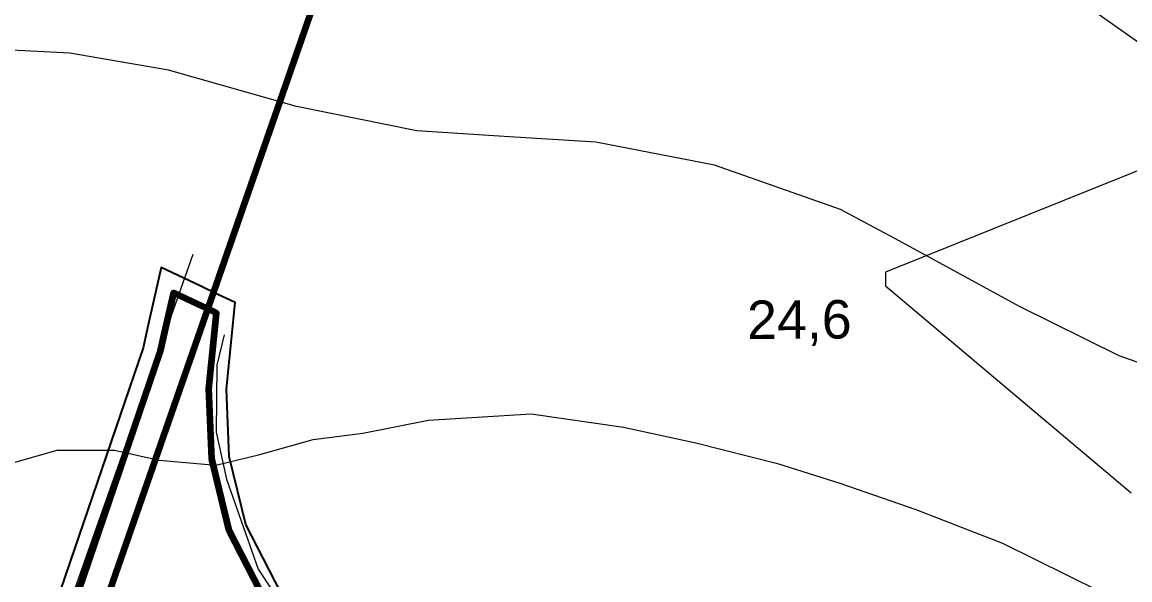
# Model space of a CAD drawing. Header units: metres. Extents: x 783184 to 1587399, y 282652 to 580595.
# Drawn here: x 787942.8 to 788259.5, y 291440.9 to 291600.3 of the extents above; entities that cross this region are included whole.
import ezdxf

# ---------------------------------------------------------------- set-up
doc = ezdxf.new("R2010")
doc.units = ezdxf.units.M
doc.header["$LTSCALE"] = 0.5
doc.layers.add('cote de nivel', color=1, linetype='CONTINUOUS', lineweight=211)
for name, color, linetype in [('curbe  de nivelI', 7, 'CONTINUOUS'), ('drumuri extravilan', 7, 'CONTINUOUS'), ('Limita intravilan existent', 1, 'CONTINUOUS'), ('Limita intravilan propus', 5, 'CONTINUOUS'), ('strazi', 7, 'CONTINUOUS')]:
    doc.layers.add(name, color=color, linetype=linetype)
doc.styles.add('arial', font='arial.ttf')

msp = doc.modelspace()

# ---------------------------------------------------------------- linework, layer by layer
at = {"layer": 'curbe  de nivelI', "color": 21, "lineweight": 5}
for points in [[(787764.11176, 291595.44407), (787788.84452, 291605.5044), (787803.51164, 291612.40292), (787857.64729, 291628.83145), (787876.91582, 291637.16716), (787884.68079, 291642.0536), (787902.22377, 291648.66469), (787926.38134, 291651.25162), (787948.81336, 291652.11393), (787971.24538, 291650.67674), (788005.33199, 291645.26937), (788045.01937, 291638.94574), (788070.32731, 291634.92161), (788096.78556, 291633.19699), (788123.53144, 291635.20904), (788149.70213, 291637.79601), (788172.70933, 291638.37085), (788193.24394, 291634.29903), (788221.71531, 291622.51408), (788245.58532, 291606.13011), (788274.68374, 291585.6673)], [(788290.05217, 291493.0729), (788256.50091, 291504.93979), (788227.98952, 291518.98652), (788193.60391, 291537.80679), (788176.82042, 291546.80776), (788140.7974, 291559.491), (788106.82113, 291566.03719), (788080.62257, 291567.67373), (788055.65209, 291569.31026), (788021.26643, 291576.26557), (787984.68066, 291586.57244), (787956.43534, 291591.48209), (787932.28349, 291592.7095)], [(787937.14877, 291473.44395), (787952.83012, 291477.92788), (787969.25543, 291477.92788), (787982.03067, 291475.09046), (787998.25321, 291473.67171), (788010.82569, 291476.71186), (788026.03435, 291480.968), (788040.22906, 291482.79209), (788058.99095, 291486.54276), (788088.39432, 291488.36685), (788114.75599, 291484.51602), (788135.43971, 291480.05719), (788158.7596, 291474.17961), (788176.60444, 291468.50472), (788198.3021, 291461.00578), (788223.12603, 291451.39787), (788250.9071, 291437.61601), (788267.53523, 291426.26623)]]:
    msp.add_lwpolyline(points, dxfattribs=at)
at = {"layer": 'drumuri extravilan', "color": 30, "lineweight": 140}
msp.add_lwpolyline([(785170.96237, 289505.80783), (785520.95404, 289574.94165), (785762.76851, 289622.70724), (785978.72646, 289663.61211), (786005.79013, 289667.50226), (786057.38912, 289673.07698), (786108.36489, 289673.07698), (786198.63933, 289662.51823), (786432.34341, 289608.40375), (786569.96995, 289573.98309), (786762.41798, 289524.7635), (786838.57654, 289511.59727), (786874.05377, 289513.05983), (786914.02978, 289520.75505), (787035.66517, 289709.62948), (787221.00021, 290033.30275), (787365.64271, 290268.96432), (787686.81462, 290673.75185), (787709.16888, 290715.90292), (787721.92635, 290750.00594), (787908.66972, 291267.68261), (788122.99455, 291883.76464)], dxfattribs=at)
at = {"layer": 'Limita intravilan existent', "color": 0, "lineweight": 50}
msp.add_lwpolyline([(788259.85, 291228.16), (788225.26, 291255.11), (788213.44, 291264.19), (788193.44, 291281.09), (788171.13, 291298.61), (788133.7, 291329.11), (788110.67, 291348.47), (788057.92, 291391.19), (788033.37, 291411.18), (788012.71, 291434.19), (788002.04, 291454.94), (787997.05, 291475.45), (787996.23, 291495.53), (787998.44, 291517.14), (787996.677, 291517.972), (787991.581, 291520.375), (787986.073, 291522.974), (787983.748, 291512.682), (787982.214, 291505.896), (787927.006, 291344.244)], dxfattribs=at)
at = {"layer": 'Limita intravilan propus', "color": 0, "lineweight": 25}
msp.add_lwpolyline([(788263.18853, 291231.89731), (788228.31952, 291259.06469), (788216.57825, 291268.08422), (788196.59864, 291284.96699), (788174.25353, 291302.51456), (788136.88812, 291332.96193), (788113.85236, 291352.32677), (788061.07193, 291395.07142), (788036.82968, 291414.81082), (788016.86149, 291437.05033), (788006.75797, 291456.69868), (788002.02559, 291476.14983), (788001.24042, 291495.37689), (788003.77406, 291520.15155), (787998.81092, 291522.49377), (787993.71353, 291524.89742), (787982.56942, 291530.15587), (787978.8709, 291513.78376), (787977.39597, 291507.2591), (787922.28626, 291345.89489)], dxfattribs=at)
msp.add_lwpolyline([(788263.18853, 291231.89731), (788228.31952, 291259.06469), (788216.57825, 291268.08422), (788196.59864, 291284.96699), (788174.25353, 291302.51456), (788136.88812, 291332.96193), (788113.85236, 291352.32677), (788061.07193, 291395.07142), (788036.82968, 291414.81082), (788016.86149, 291437.05033), (788006.75797, 291456.69868), (788002.02559, 291476.14983), (788001.24042, 291495.37689), (788003.77406, 291520.15155), (787998.81092, 291522.49377), (787993.71353, 291524.89742), (787982.56942, 291530.15587), (787978.8709, 291513.78376), (787977.39597, 291507.2591), (787922.28626, 291345.89489)], dxfattribs=at)
at = {"layer": 'Limita intravilan propus', "color": 0, "lineweight": 50}
msp.add_lwpolyline([(788259.85, 291228.16), (788225.26, 291255.11), (788213.44, 291264.19), (788193.44, 291281.09), (788171.13, 291298.61), (788133.7, 291329.11), (788110.67, 291348.47), (788057.92, 291391.19), (788033.37, 291411.18), (788012.71, 291434.19), (788002.04, 291454.94), (787997.05, 291475.45), (787996.23, 291495.53), (787998.44, 291517.14), (787996.677, 291517.972), (787991.581, 291520.375), (787986.073, 291522.974), (787983.748, 291512.682), (787982.214, 291505.896), (787927.006, 291344.244)], dxfattribs=at)
at = {"layer": 'Limita intravilan propus', "color": 1, "lineweight": 211}
msp.add_lwpolyline([(788259.85, 291228.16), (788225.26, 291255.11), (788213.44, 291264.19), (788193.44, 291281.09), (788171.13, 291298.61), (788133.7, 291329.11), (788110.67, 291348.47), (788057.92, 291391.19), (788033.37, 291411.18), (788012.71, 291434.19), (788002.04, 291454.94), (787997.05, 291475.45), (787996.23, 291495.53), (787998.44, 291517.14), (787996.677, 291517.972), (787991.581, 291520.375), (787986.073, 291522.974), (787983.748, 291512.682), (787982.214, 291505.896), (787927.006, 291344.244)], dxfattribs=at)
msp.add_lwpolyline([(788259.85, 291228.16), (788225.26, 291255.11), (788213.44, 291264.19), (788193.44, 291281.09), (788171.13, 291298.61), (788133.7, 291329.11), (788110.67, 291348.47), (788057.92, 291391.19), (788033.37, 291411.18), (788012.71, 291434.19), (788002.04, 291454.94), (787997.05, 291475.45), (787996.23, 291495.53), (787998.44, 291517.14), (787996.677, 291517.972), (787991.581, 291520.375), (787986.073, 291522.974), (787983.748, 291512.682), (787982.214, 291505.896), (787927.006, 291344.244)], dxfattribs=at)
at = {"layer": 'strazi', "color": 0, "lineweight": 20}
for points in [[(788280.98243, 291565.55833), (788189.71864, 291528.86763), (788189.71864, 291524.97343), (788259.92934, 291465.74892)], [(787991.63125, 291533.94219), (787756.12259, 290867.36194), (787752.79769, 290862.00022), (787716.44548, 290757.83944), (787705.54259, 290725.53252), (787698.67113, 290726.41191), (787676.4913, 290736.84506), (787647.0244, 290754.11697), (787612.1961, 290772.10605), (787604.11061, 290776.28226), (787597.80207, 290780.51575), (787587.81005, 290787.22111), (787585.28023, 290792.53415), (787583.90894, 290795.85771), (787612.17273, 290853.59899), (787617.22894, 290883.41771), (787631.58812, 291160.43241)]]:
    msp.add_lwpolyline(points, dxfattribs=at)
at = {"layer": 'strazi', "color": 0, "linetype": 'ByBlock', "lineweight": 20}
msp.add_lwpolyline([(788000.62247, 291510.92586), (787998.51663, 291502.22445), (787998.34384, 291483.12405), (788001.25111, 291469.67689), (788010.30894, 291443.95947), (788022.18777, 291425.88416), (788026.88632, 291421.98026), (788080.71368, 291377.25659), (788270.78101, 291224.89789), (788274.17222, 291224.89789), (788280.56294, 291226.58436), (788579.78347, 291346.34676)], dxfattribs=at)

# ---------------------------------------------------------------- texts
at = {"layer": 'cote de nivel', "color": 32, "lineweight": 30, "style": 'arial'}
msp.add_text('24,6', height=11, rotation=0.3467557, dxfattribs=at).set_placement((788150.12593, 291509.71061))

doc.saveas('drawing.dxf')
